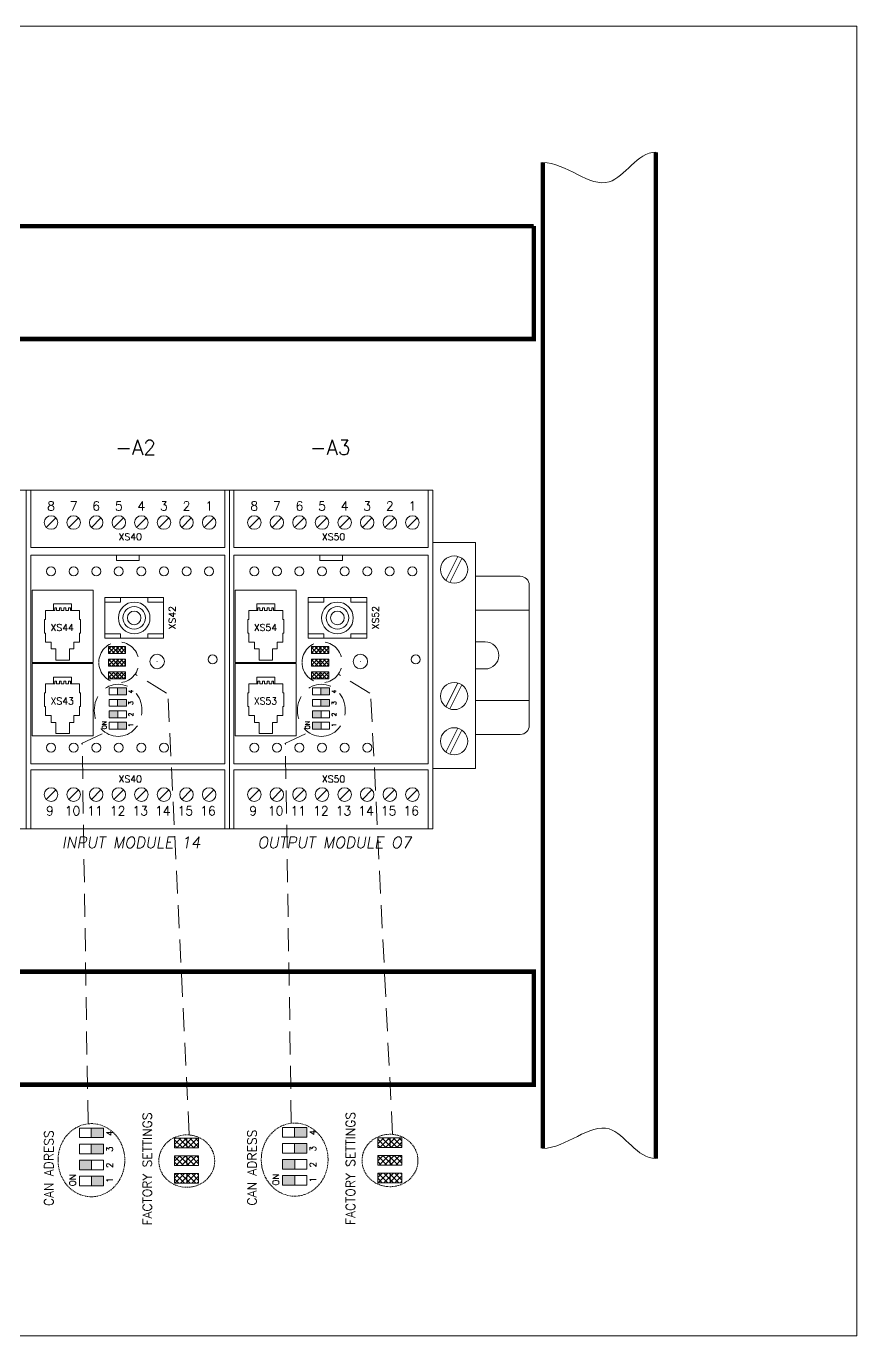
# Model space of a CAD drawing. Extents: x -2993 to 3661, y -4147 to -1441.
# Drawn here: x -1125.4 to -941.5, y -2866.4 to -2576.6 of the extents above; entities that cross this region are included whole.
import ezdxf
from ezdxf.enums import TextEntityAlignment as Align

# ---------------------------------------------------------------- set-up
doc = ezdxf.new("R2010")
doc.units = 0
doc.header["$LTSCALE"] = 0.1
doc.header["$MEASUREMENT"] = 0
doc.linetypes.add('DASHED', pattern=[19.05, 12.7, -6.35])
doc.layers.get('0').update_dxf_attribs({"linetype": 'CONTINUOUS'})
for name, color, linetype in [('50C', 7, 'CONTINUOUS'), ('DIM', 5, 'CONTINUOUS'), ('KABELGOTEN', 5, 'CONTINUOUS'), ('MONTAGEPLAAT', 230, 'CONTINUOUS'), ('MOTMODULE', 7, 'CONTINUOUS'), ('RAILS', 1, 'CONTINUOUS')]:
    doc.layers.add(name, color=color, linetype=linetype)
doc.styles.get("Standard").update_dxf_attribs({"font": 'simplex.shx'})
pattern_1 = [(225, (8396.8499, 512.36735), (0.449012806, -0.449012806), []), (315, (8396.8499, 512.36735), (0.449012806, 0.449012806), [])]

msp = doc.modelspace()

# ---------------------------------------------------------------- hatches: boundary and pattern name
at = {"lineweight": 13}
h = msp.add_hatch(dxfattribs=at)
h.set_pattern_fill('ANSI37', color=256, scale=0.2, angle=180, style=0)
h.set_pattern_definition(pattern_1)
h.paths.add_polyline_path([(-1103.39, -2721), (-1103.39, -2719.47), (-1105.28, -2719.47), (-1105.28, -2721)])
h.paths.add_polyline_path([(-1107.2, -2719.47), (-1107.2, -2721), (-1105.28, -2721), (-1105.28, -2719.47)])
h.paths.add_polyline_path([(-1105.28, -2716.68), (-1107.2, -2716.68), (-1107.2, -2718.2), (-1105.28, -2718.2)])
h.paths.add_polyline_path([(-1103.39, -2718.2), (-1103.39, -2716.68), (-1105.28, -2716.68), (-1105.28, -2718.2)])
h.paths.add_polyline_path([(-1105.28, -2713.89), (-1105.28, -2715.41), (-1103.39, -2715.41), (-1103.39, -2713.89)])
h.paths.add_polyline_path([(-1107.2, -2713.89), (-1107.2, -2715.41), (-1105.28, -2715.41), (-1105.28, -2713.89)])
h = msp.add_hatch(dxfattribs=at)
h.set_pattern_fill('ANSI37', color=256, scale=0.2, angle=180, style=0)
h.set_pattern_definition(pattern_1)
h.paths.add_polyline_path([(-1060.28, -2719.47), (-1060.28, -2721), (-1058.39, -2721), (-1058.39, -2719.47)])
h.paths.add_polyline_path([(-1062.2, -2719.47), (-1062.2, -2721), (-1060.28, -2721), (-1060.28, -2719.47)])
h.paths.add_polyline_path([(-1062.2, -2716.68), (-1062.2, -2718.2), (-1060.28, -2718.2), (-1060.28, -2716.68)])
h.paths.add_polyline_path([(-1060.28, -2718.2), (-1058.39, -2718.2), (-1058.39, -2716.68), (-1060.28, -2716.68)])
h.paths.add_polyline_path([(-1058.39, -2713.89), (-1060.28, -2713.89), (-1060.28, -2715.41), (-1058.39, -2715.41)])
h.paths.add_polyline_path([(-1060.28, -2713.89), (-1062.2, -2713.89), (-1062.2, -2715.41), (-1060.28, -2715.41)])
h = msp.add_hatch(color=256, dxfattribs=at)
h.paths.add_polyline_path([(-1103.22, -2730.65), (-1105.1, -2730.65), (-1105.1, -2732.17), (-1103.22, -2732.17)])
h.paths.add_polyline_path([(-1105.1, -2728.11), (-1107.03, -2728.11), (-1107.03, -2729.63), (-1105.1, -2729.63)])
h.paths.add_polyline_path([(-1103.22, -2725.57), (-1105.15, -2725.57), (-1105.15, -2727.09), (-1103.22, -2727.09)])
h.paths.add_polyline_path([(-1103.22, -2723.03), (-1105.15, -2723.03), (-1105.15, -2724.55), (-1103.22, -2724.55)])
at = {"linetype": 'DASHED', "lineweight": 13}
h = msp.add_hatch(color=256, dxfattribs=at)
h.paths.add_polyline_path([(-1060.1, -2730.65), (-1062.03, -2730.65), (-1062.03, -2732.17), (-1060.1, -2732.17)])
h.paths.add_polyline_path([(-1060.1, -2728.11), (-1062.03, -2728.11), (-1062.03, -2729.63), (-1060.1, -2729.63)])
h.paths.add_polyline_path([(-1058.22, -2725.57), (-1060.15, -2725.57), (-1060.15, -2727.09), (-1058.22, -2727.09)])
h.paths.add_polyline_path([(-1058.22, -2723.03), (-1060.15, -2723.03), (-1060.15, -2724.55), (-1058.22, -2724.55)])
h = msp.add_hatch(color=256, dxfattribs=at)
h.paths.add_polyline_path([(-1108.29, -2831.1), (-1110.93, -2831.1), (-1110.93, -2833.23), (-1108.29, -2833.23)])
h.paths.add_polyline_path([(-1110.93, -2827.54), (-1113.63, -2827.54), (-1113.63, -2829.68), (-1110.93, -2829.68)])
h.paths.add_polyline_path([(-1108.29, -2823.99), (-1111, -2823.99), (-1111, -2826.12), (-1108.29, -2826.12)])
h.paths.add_polyline_path([(-1108.29, -2820.43), (-1111, -2820.43), (-1111, -2822.56), (-1108.29, -2822.56)])
at = {"lineweight": 13}
h = msp.add_hatch(dxfattribs=at)
h.set_pattern_fill('ANSI37', color=256, scale=7, angle=180, style=0)
h.set_pattern_definition([(225, (-1728.6909, -2796.94634), (0.6187184, -0.6187184), []), (315, (-1728.6909, -2796.94634), (0.6187184, 0.6187184), [])])
h.paths.add_polyline_path([(-1087.22, -2832.66), (-1087.22, -2830.53), (-1089.85, -2830.53), (-1089.85, -2832.66)])
h.paths.add_polyline_path([(-1089.85, -2830.53), (-1092.56, -2830.53), (-1092.56, -2832.66), (-1089.85, -2832.66)])
h.paths.add_polyline_path([(-1092.56, -2826.62), (-1092.56, -2828.75), (-1089.85, -2828.75), (-1089.85, -2826.62)])
h.paths.add_polyline_path([(-1089.85, -2826.62), (-1089.85, -2828.75), (-1087.22, -2828.75), (-1087.22, -2826.62)])
h.paths.add_polyline_path([(-1089.85, -2822.7), (-1089.85, -2824.84), (-1087.22, -2824.84), (-1087.22, -2822.7)])
h.paths.add_polyline_path([(-1089.85, -2824.84), (-1089.85, -2822.7), (-1092.56, -2822.7), (-1092.56, -2824.84)])
at = {"linetype": 'DASHED', "lineweight": 13}
h = msp.add_hatch(color=256, dxfattribs=at)
h.paths.add_polyline_path([(-1065.93, -2830.97), (-1068.63, -2830.97), (-1068.63, -2833.11), (-1065.93, -2833.11)])
h.paths.add_polyline_path([(-1065.93, -2827.42), (-1068.63, -2827.42), (-1068.63, -2829.55), (-1065.93, -2829.55)])
h.paths.add_polyline_path([(-1063.29, -2823.86), (-1066, -2823.86), (-1066, -2825.99), (-1063.29, -2825.99)])
h.paths.add_polyline_path([(-1063.29, -2820.3), (-1066, -2820.3), (-1066, -2822.44), (-1063.29, -2822.44)])
at = {"lineweight": 13}
h = msp.add_hatch(dxfattribs=at)
h.set_pattern_fill('ANSI37', color=256, scale=7, angle=180, style=0)
h.set_pattern_definition([(225, (-1683.6909, -2796.8206), (0.6187184, -0.6187184), []), (315, (-1683.6909, -2796.8206), (0.6187184, 0.6187184), [])])
h.paths.add_polyline_path([(-1042.22, -2832.53), (-1042.22, -2830.4), (-1044.85, -2830.4), (-1044.85, -2832.53)])
h.paths.add_polyline_path([(-1044.85, -2830.4), (-1047.56, -2830.4), (-1047.56, -2832.53), (-1044.85, -2832.53)])
h.paths.add_polyline_path([(-1047.56, -2826.49), (-1047.56, -2828.62), (-1044.85, -2828.62), (-1044.85, -2826.49)])
h.paths.add_polyline_path([(-1044.85, -2826.49), (-1044.85, -2828.62), (-1042.22, -2828.62), (-1042.22, -2826.49)])
h.paths.add_polyline_path([(-1044.85, -2822.58), (-1044.85, -2824.71), (-1042.22, -2824.71), (-1042.22, -2822.58)])
h.paths.add_polyline_path([(-1044.85, -2824.71), (-1044.85, -2822.58), (-1047.56, -2822.58), (-1047.56, -2824.71)])

# ---------------------------------------------------------------- linework, layer by layer
at = {"linetype": 'Continuous', "lineweight": 13}
for p, q in [((-1125.4, -2679.24), (-1170.4, -2679.24)), ((-1125.4, -2754.24), (-1125.4, -2679.24)), ((-1125.4, -2754.24), (-1125.4, -2679.24)), ((-1125.4, -2754.24), (-1125.4, -2679.24)), ((-1125.4, -2754.24), (-1125.4, -2679.24)), ((-1125.4, -2754.24), (-1125.4, -2679.24)), ((-1125.4, -2754.24), (-1125.4, -2679.24)), ((-1125.4, -2754.24), (-1125.4, -2679.24)), ((-1125.4, -2754.24), (-1125.4, -2679.24)), ((-1080.4, -2679.24), (-1125.4, -2679.24)), ((-1080.4, -2679.24), (-1125.4, -2679.24)), ((-1080.4, -2754.24), (-1080.4, -2679.24)), ((-1080.4, -2754.24), (-1080.4, -2679.24)), ((-1080.4, -2754.24), (-1080.4, -2679.24)), ((-1080.4, -2754.24), (-1080.4, -2679.24)), ((-1080.4, -2754.24), (-1080.4, -2679.24)), ((-1080.4, -2754.24), (-1080.4, -2679.24)), ((-1080.4, -2754.24), (-1080.4, -2679.24)), ((-1080.4, -2754.24), (-1080.4, -2679.24)), ((-1080.4, -2754.24), (-1080.4, -2679.24)), ((-1080.4, -2754.24), (-1080.4, -2679.24)), ((-1035.4, -2679.24), (-1080.4, -2679.24)), ((-1035.4, -2679.24), (-1080.4, -2679.24)), ((-1035.4, -2754.24), (-1035.4, -2679.24)), ((-1035.4, -2754.24), (-1035.4, -2679.24)), ((-1035.4, -2754.24), (-1035.4, -2679.24)), ((-1035.4, -2754.24), (-1035.4, -2679.24)), ((-1125.4, -2754.24), (-1170.4, -2754.24)), ((-1125.4, -2754.24), (-1170.4, -2754.24)), ((-1080.4, -2754.24), (-1125.4, -2754.24)), ((-1080.4, -2754.24), (-1125.4, -2754.24)), ((-1035.4, -2754.24), (-1080.4, -2754.24)), ((-1035.4, -2754.24), (-1080.4, -2754.24)), ((-1113.63, -2820.43), (-1113.63, -2822.56)), ((-1108.29, -2820.43), (-1113.63, -2820.43)), ((-1113.63, -2822.56), (-1108.29, -2822.56)), ((-1111, -2820.43), (-1111, -2822.56)), ((-1108.29, -2822.56), (-1108.29, -2820.43)), ((-1092.56, -2822.7), (-1087.22, -2822.7)), ((-1092.56, -2824.84), (-1092.56, -2822.7)), ((-1089.85, -2822.7), (-1089.85, -2824.84)), ((-1087.22, -2822.7), (-1087.22, -2824.84)), ((-1068.63, -2820.3), (-1068.63, -2822.44)), ((-1063.29, -2820.3), (-1068.63, -2820.3)), ((-1068.63, -2822.44), (-1063.29, -2822.44)), ((-1066, -2820.3), (-1066, -2822.44)), ((-1063.29, -2822.44), (-1063.29, -2820.3)), ((-1047.56, -2822.58), (-1042.22, -2822.58)), ((-1047.56, -2824.71), (-1047.56, -2822.58)), ((-1044.85, -2822.58), (-1044.85, -2824.71)), ((-1042.22, -2822.58), (-1042.22, -2824.71)), ((-1113.63, -2823.99), (-1113.63, -2826.12)), ((-1108.29, -2823.99), (-1113.63, -2823.99)), ((-1111, -2823.99), (-1111, -2826.12)), ((-1108.29, -2826.12), (-1108.29, -2823.99)), ((-1087.22, -2824.84), (-1092.56, -2824.84)), ((-1068.63, -2823.86), (-1068.63, -2825.99)), ((-1063.29, -2823.86), (-1068.63, -2823.86)), ((-1066, -2823.86), (-1066, -2825.99)), ((-1063.29, -2825.99), (-1063.29, -2823.86)), ((-1042.22, -2824.71), (-1047.56, -2824.71)), ((-1113.63, -2826.12), (-1108.29, -2826.12)), ((-1113.63, -2829.68), (-1113.63, -2827.54)), ((-1113.63, -2827.54), (-1108.29, -2827.54)), ((-1110.93, -2827.54), (-1110.93, -2829.68)), ((-1108.29, -2827.54), (-1108.29, -2829.68)), ((-1092.56, -2828.75), (-1092.56, -2826.62)), ((-1092.56, -2826.62), (-1087.22, -2826.62)), ((-1089.85, -2826.62), (-1089.85, -2828.75)), ((-1087.22, -2826.62), (-1087.22, -2828.75)), ((-1068.63, -2825.99), (-1063.29, -2825.99)), ((-1068.63, -2829.55), (-1068.63, -2827.42)), ((-1068.63, -2827.42), (-1063.29, -2827.42)), ((-1065.93, -2827.42), (-1065.93, -2829.55)), ((-1063.29, -2827.42), (-1063.29, -2829.55)), ((-1047.56, -2828.62), (-1047.56, -2826.49)), ((-1047.56, -2826.49), (-1042.22, -2826.49)), ((-1042.22, -2828.62), (-1047.56, -2828.62)), ((-1044.85, -2826.49), (-1044.85, -2828.62)), ((-1042.22, -2826.49), (-1042.22, -2828.62)), ((-1108.29, -2829.68), (-1113.63, -2829.68)), ((-1113.63, -2833.23), (-1113.63, -2831.1)), ((-1113.63, -2831.1), (-1108.29, -2831.1)), ((-1110.93, -2831.1), (-1110.93, -2833.23)), ((-1108.29, -2831.1), (-1108.29, -2833.23)), ((-1087.22, -2828.75), (-1092.56, -2828.75)), ((-1092.56, -2830.53), (-1087.22, -2830.53)), ((-1092.56, -2832.66), (-1092.56, -2830.53)), ((-1089.85, -2830.53), (-1089.85, -2832.66)), ((-1087.22, -2830.53), (-1087.22, -2832.66)), ((-1063.29, -2829.55), (-1068.63, -2829.55)), ((-1068.63, -2833.11), (-1068.63, -2830.97)), ((-1068.63, -2830.97), (-1063.29, -2830.97)), ((-1065.93, -2830.97), (-1065.93, -2833.11)), ((-1063.29, -2830.97), (-1063.29, -2833.11)), ((-1047.56, -2830.4), (-1042.22, -2830.4)), ((-1047.56, -2832.53), (-1047.56, -2830.4)), ((-1044.85, -2830.4), (-1044.85, -2832.53)), ((-1042.22, -2830.4), (-1042.22, -2832.53)), ((-1108.29, -2833.23), (-1113.63, -2833.23)), ((-1087.22, -2832.66), (-1092.56, -2832.66)), ((-1063.29, -2833.11), (-1068.63, -2833.11)), ((-1042.22, -2832.53), (-1047.56, -2832.53))]:
    msp.add_line(p, q, dxfattribs=at)
at = {"lineweight": 13}
for p, q in [((-1125.4, -2679.24), (-1125.4, -2754.24)), ((-1125.4, -2679.24), (-1125.4, -2754.24)), ((-1125.4, -2679.24), (-1125.4, -2754.24)), ((-1125.4, -2679.24), (-1125.4, -2754.24)), ((-1125.4, -2679.24), (-1125.4, -2754.24)), ((-1125.4, -2679.24), (-1125.4, -2754.24)), ((-1125.4, -2679.24), (-1125.4, -2754.24)), ((-1125.4, -2679.24), (-1125.4, -2754.24)), ((-1080.4, -2679.24), (-1125.4, -2679.24)), ((-1080.4, -2679.24), (-1125.4, -2679.24)), ((-1124.4, -2691.94), (-1124.4, -2679.24)), ((-1081.4, -2691.94), (-1081.4, -2679.24)), ((-1080.4, -2679.24), (-1080.4, -2754.24)), ((-1080.4, -2679.24), (-1080.4, -2754.24)), ((-1080.4, -2679.24), (-1080.4, -2754.24)), ((-1080.4, -2679.24), (-1080.4, -2754.24)), ((-1080.4, -2679.24), (-1080.4, -2754.24)), ((-1080.4, -2679.24), (-1080.4, -2754.24)), ((-1080.4, -2679.24), (-1080.4, -2754.24)), ((-1080.4, -2679.24), (-1080.4, -2754.24)), ((-1080.4, -2679.24), (-1080.4, -2754.24)), ((-1035.4, -2679.24), (-1080.4, -2679.24)), ((-1035.4, -2679.24), (-1080.4, -2679.24)), ((-1079.4, -2691.94), (-1079.4, -2679.24)), ((-1036.4, -2691.94), (-1036.4, -2679.24)), ((-1035.4, -2679.24), (-1035.4, -2754.24)), ((-1118.84, -2685.38), (-1120.97, -2687.5)), ((-1113.84, -2685.38), (-1115.97, -2687.5)), ((-1108.84, -2685.38), (-1110.97, -2687.5)), ((-1103.84, -2685.38), (-1105.97, -2687.5)), ((-1098.84, -2685.38), (-1100.97, -2687.5)), ((-1093.84, -2685.38), (-1095.97, -2687.5)), ((-1088.84, -2685.38), (-1090.97, -2687.5)), ((-1083.84, -2685.38), (-1085.97, -2687.5)), ((-1073.84, -2685.38), (-1075.97, -2687.5)), ((-1068.84, -2685.38), (-1070.97, -2687.5)), ((-1063.84, -2685.38), (-1065.97, -2687.5)), ((-1058.84, -2685.38), (-1060.97, -2687.5)), ((-1053.84, -2685.38), (-1055.97, -2687.5)), ((-1048.84, -2685.38), (-1050.97, -2687.5)), ((-1043.84, -2685.38), (-1045.97, -2687.5)), ((-1038.84, -2685.38), (-1040.97, -2687.5)), ((-1125.4, -2738.94), (-1125.4, -2688.94)), ((-1125.4, -2738.94), (-1125.4, -2688.94)), ((-1125.4, -2738.94), (-1125.4, -2688.94)), ((-1080.4, -2738.94), (-1080.4, -2688.94)), ((-1035.4, -2738.94), (-1035.4, -2688.94)), ((-1125.4, -2697.42), (-1125.4, -2690.57)), ((-1125.4, -2741.74), (-1125.4, -2691.74)), ((-1125.4, -2741.74), (-1125.4, -2691.74)), ((-1081.4, -2691.94), (-1124.4, -2691.94)), ((-1080.4, -2741.74), (-1080.4, -2691.74)), ((-1080.4, -2741.74), (-1080.4, -2691.74)), ((-1036.4, -2691.94), (-1079.4, -2691.94)), ((-1035.4, -2740.84), (-1035.4, -2690.84)), ((-1035.4, -2741.74), (-1035.4, -2691.74)), ((-1035.4, -2741.74), (-1035.4, -2691.74)), ((-1035.4, -2741.74), (-1035.4, -2691.74)), ((-1125.4, -2739.84), (-1125.4, -2693.64)), ((-1125.4, -2739.84), (-1125.4, -2693.64)), ((-1124.4, -2739.84), (-1124.4, -2693.64)), ((-1081.4, -2693.64), (-1124.4, -2693.64)), ((-1105.4, -2693.64), (-1105.4, -2694.84)), ((-1100.4, -2694.84), (-1105.4, -2694.84)), ((-1100.4, -2693.64), (-1100.4, -2694.84)), ((-1081.4, -2739.84), (-1081.4, -2693.64)), ((-1080.4, -2739.84), (-1080.4, -2693.64)), ((-1079.4, -2739.84), (-1079.4, -2693.64)), ((-1036.4, -2693.64), (-1079.4, -2693.64)), ((-1060.4, -2693.64), (-1060.4, -2694.84)), ((-1055.4, -2694.84), (-1060.4, -2694.84)), ((-1055.4, -2693.64), (-1055.4, -2694.84)), ((-1036.4, -2739.84), (-1036.4, -2693.64)), ((-1025.9, -2698.34), (-1025.9, -2733.34)), ((-1124.1, -2701.41), (-1124.1, -2717.41)), ((-1124.1, -2701.41), (-1110.6, -2701.41)), ((-1110.6, -2701.41), (-1110.6, -2717.41)), ((-1107.99, -2703.04), (-1107.99, -2712.04)), ((-1094.99, -2703.04), (-1107.99, -2703.04)), ((-1104.49, -2704.04), (-1104.49, -2703.04)), ((-1098.49, -2704.04), (-1098.49, -2703.04)), ((-1094.99, -2703.04), (-1094.99, -2712.04)), ((-1079.1, -2701.41), (-1079.1, -2717.41)), ((-1079.1, -2701.41), (-1065.6, -2701.41)), ((-1065.6, -2701.41), (-1065.6, -2717.41)), ((-1062.99, -2703.04), (-1062.99, -2712.04)), ((-1049.99, -2703.04), (-1062.99, -2703.04)), ((-1059.49, -2704.04), (-1059.49, -2703.04)), ((-1053.49, -2704.04), (-1053.49, -2703.04)), ((-1049.99, -2703.04), (-1049.99, -2712.04)), ((-1121.1, -2705.91), (-1121.1, -2707.91)), ((-1121.1, -2705.91), (-1119.35, -2705.91)), ((-1119.35, -2704.41), (-1115.35, -2704.41)), ((-1119.35, -2704.41), (-1119.35, -2705.91)), ((-1119.08, -2705.91), (-1119.35, -2705.91)), ((-1119.08, -2705.32), (-1118.67, -2705.32)), ((-1119.08, -2705.91), (-1119.08, -2705.32)), ((-1118.67, -2705.32), (-1118.67, -2705.91)), ((-1118.67, -2705.91), (-1118.06, -2705.91)), ((-1118.06, -2705.32), (-1117.65, -2705.32)), ((-1118.06, -2705.91), (-1118.06, -2705.32)), ((-1117.65, -2705.32), (-1117.65, -2705.91)), ((-1117.65, -2705.91), (-1117.04, -2705.91)), ((-1117.04, -2705.91), (-1117.04, -2705.32)), ((-1117.04, -2705.32), (-1116.64, -2705.32)), ((-1116.64, -2705.32), (-1116.64, -2705.91)), ((-1116.64, -2705.91), (-1116.03, -2705.91)), ((-1116.03, -2705.32), (-1115.62, -2705.32)), ((-1116.03, -2705.91), (-1116.03, -2705.32)), ((-1115.62, -2705.32), (-1115.62, -2705.91)), ((-1115.62, -2705.91), (-1115.35, -2705.91)), ((-1115.35, -2704.41), (-1115.35, -2705.91)), ((-1115.35, -2705.91), (-1113.6, -2705.91)), ((-1113.6, -2705.91), (-1113.6, -2707.91)), ((-1104.49, -2704.04), (-1107.99, -2704.04)), ((-1094.99, -2704.04), (-1098.49, -2704.04)), ((-1076.1, -2705.91), (-1076.1, -2707.91)), ((-1076.1, -2705.91), (-1074.35, -2705.91)), ((-1074.35, -2704.41), (-1070.35, -2704.41)), ((-1074.35, -2704.41), (-1074.35, -2705.91)), ((-1074.08, -2705.91), (-1074.35, -2705.91)), ((-1074.08, -2705.32), (-1073.67, -2705.32)), ((-1074.08, -2705.91), (-1074.08, -2705.32)), ((-1073.67, -2705.32), (-1073.67, -2705.91)), ((-1073.67, -2705.91), (-1073.06, -2705.91)), ((-1073.06, -2705.32), (-1072.65, -2705.32)), ((-1073.06, -2705.91), (-1073.06, -2705.32)), ((-1072.65, -2705.32), (-1072.65, -2705.91)), ((-1072.65, -2705.91), (-1072.04, -2705.91)), ((-1072.04, -2705.91), (-1072.04, -2705.32)), ((-1072.04, -2705.32), (-1071.64, -2705.32)), ((-1071.64, -2705.32), (-1071.64, -2705.91)), ((-1071.64, -2705.91), (-1071.03, -2705.91)), ((-1071.03, -2705.32), (-1070.62, -2705.32)), ((-1071.03, -2705.91), (-1071.03, -2705.32)), ((-1070.62, -2705.32), (-1070.62, -2705.91)), ((-1070.62, -2705.91), (-1070.35, -2705.91)), ((-1070.35, -2704.41), (-1070.35, -2705.91)), ((-1070.35, -2705.91), (-1068.6, -2705.91)), ((-1068.6, -2705.91), (-1068.6, -2707.91)), ((-1059.49, -2704.04), (-1062.99, -2704.04)), ((-1049.99, -2704.04), (-1053.49, -2704.04)), ((-1121.35, -2707.91), (-1121.1, -2707.91)), ((-1121.35, -2707.91), (-1121.35, -2710.91)), ((-1113.6, -2707.91), (-1113.35, -2707.91)), ((-1113.35, -2707.91), (-1113.35, -2710.91)), ((-1076.35, -2707.91), (-1076.1, -2707.91)), ((-1076.35, -2707.91), (-1076.35, -2710.91)), ((-1068.6, -2707.91), (-1068.35, -2707.91)), ((-1068.35, -2707.91), (-1068.35, -2710.91)), ((-1121.35, -2710.91), (-1121.1, -2710.91)), ((-1121.1, -2710.91), (-1121.1, -2712.91)), ((-1113.6, -2710.91), (-1113.6, -2712.91)), ((-1113.6, -2710.91), (-1113.35, -2710.91)), ((-1104.49, -2711.04), (-1107.99, -2711.04)), ((-1094.99, -2712.04), (-1107.99, -2712.04)), ((-1104.49, -2712.04), (-1104.49, -2711.04)), ((-1094.99, -2711.04), (-1098.49, -2711.04)), ((-1098.49, -2712.04), (-1098.49, -2711.04)), ((-1076.35, -2710.91), (-1076.1, -2710.91)), ((-1076.1, -2710.91), (-1076.1, -2712.91)), ((-1068.6, -2710.91), (-1068.6, -2712.91)), ((-1068.6, -2710.91), (-1068.35, -2710.91)), ((-1059.49, -2711.04), (-1062.99, -2711.04)), ((-1049.99, -2712.04), (-1062.99, -2712.04)), ((-1059.49, -2712.04), (-1059.49, -2711.04)), ((-1049.99, -2711.04), (-1053.49, -2711.04)), ((-1053.49, -2712.04), (-1053.49, -2711.04)), ((-1121.1, -2712.91), (-1119.85, -2712.91)), ((-1119.85, -2712.91), (-1119.85, -2714.41)), ((-1119.85, -2714.41), (-1118.85, -2714.41)), ((-1118.85, -2714.41), (-1118.85, -2716.91)), ((-1115.85, -2714.41), (-1115.85, -2716.91)), ((-1115.85, -2714.41), (-1114.85, -2714.41)), ((-1114.85, -2712.91), (-1113.6, -2712.91)), ((-1114.85, -2712.91), (-1114.85, -2714.41)), ((-1107.2, -2713.89), (-1103.39, -2713.89)), ((-1107.2, -2715.41), (-1107.2, -2713.89)), ((-1103.39, -2715.41), (-1107.2, -2715.41)), ((-1105.28, -2713.89), (-1105.28, -2715.41)), ((-1103.39, -2713.89), (-1103.39, -2715.41)), ((-1076.1, -2712.91), (-1074.85, -2712.91)), ((-1074.85, -2712.91), (-1074.85, -2714.41)), ((-1074.85, -2714.41), (-1073.85, -2714.41)), ((-1073.85, -2714.41), (-1073.85, -2716.91)), ((-1070.85, -2714.41), (-1070.85, -2716.91)), ((-1070.85, -2714.41), (-1069.85, -2714.41)), ((-1069.85, -2712.91), (-1068.6, -2712.91)), ((-1069.85, -2712.91), (-1069.85, -2714.41)), ((-1062.2, -2713.89), (-1058.39, -2713.89)), ((-1062.2, -2715.41), (-1062.2, -2713.89)), ((-1058.39, -2715.41), (-1062.2, -2715.41)), ((-1060.28, -2713.89), (-1060.28, -2715.41)), ((-1058.39, -2713.89), (-1058.39, -2715.41)), ((-1124.1, -2717.41), (-1110.6, -2717.41)), ((-1124.1, -2717.66), (-1124.1, -2733.66)), ((-1124.1, -2717.66), (-1110.6, -2717.66)), ((-1118.85, -2716.91), (-1115.85, -2716.91)), ((-1110.6, -2717.66), (-1110.6, -2733.66)), ((-1107.2, -2716.68), (-1103.39, -2716.68)), ((-1107.2, -2718.2), (-1107.2, -2716.68)), ((-1103.39, -2718.2), (-1107.2, -2718.2)), ((-1105.28, -2716.68), (-1105.28, -2718.2)), ((-1103.39, -2716.68), (-1103.39, -2718.2)), ((-1079.1, -2717.41), (-1065.6, -2717.41)), ((-1079.1, -2717.66), (-1079.1, -2733.66)), ((-1079.1, -2717.66), (-1065.6, -2717.66)), ((-1073.85, -2716.91), (-1070.85, -2716.91)), ((-1065.6, -2717.66), (-1065.6, -2733.66)), ((-1062.2, -2716.68), (-1058.39, -2716.68)), ((-1062.2, -2718.2), (-1062.2, -2716.68)), ((-1058.39, -2718.2), (-1062.2, -2718.2)), ((-1060.28, -2716.68), (-1060.28, -2718.2)), ((-1058.39, -2716.68), (-1058.39, -2718.2)), ((-1119.35, -2720.66), (-1115.35, -2720.66)), ((-1119.35, -2720.66), (-1119.35, -2722.16)), ((-1115.35, -2720.66), (-1115.35, -2722.16)), ((-1107.2, -2719.47), (-1103.39, -2719.47)), ((-1107.2, -2721), (-1107.2, -2719.47)), ((-1103.39, -2721), (-1107.2, -2721)), ((-1105.28, -2719.47), (-1105.28, -2721)), ((-1103.39, -2719.47), (-1103.39, -2721)), ((-1074.35, -2720.66), (-1070.35, -2720.66)), ((-1074.35, -2720.66), (-1074.35, -2722.16)), ((-1070.35, -2720.66), (-1070.35, -2722.16)), ((-1062.2, -2719.47), (-1058.39, -2719.47)), ((-1062.2, -2721), (-1062.2, -2719.47)), ((-1058.39, -2721), (-1062.2, -2721)), ((-1060.28, -2719.47), (-1060.28, -2721)), ((-1058.39, -2719.47), (-1058.39, -2721)), ((-1121.35, -2724.16), (-1121.1, -2724.16)), ((-1121.35, -2724.16), (-1121.35, -2727.16)), ((-1121.1, -2722.16), (-1121.1, -2724.16)), ((-1121.1, -2722.16), (-1119.35, -2722.16)), ((-1119.08, -2722.16), (-1119.35, -2722.16)), ((-1119.08, -2721.57), (-1118.67, -2721.57)), ((-1119.08, -2722.16), (-1119.08, -2721.57)), ((-1118.67, -2721.57), (-1118.67, -2722.16)), ((-1118.67, -2722.16), (-1118.06, -2722.16)), ((-1118.06, -2721.57), (-1117.65, -2721.57)), ((-1118.06, -2722.16), (-1118.06, -2721.57)), ((-1117.65, -2721.57), (-1117.65, -2722.16)), ((-1117.65, -2722.16), (-1117.04, -2722.16)), ((-1117.04, -2722.16), (-1117.04, -2721.57)), ((-1117.04, -2721.57), (-1116.64, -2721.57)), ((-1116.64, -2721.57), (-1116.64, -2722.16)), ((-1116.64, -2722.16), (-1116.03, -2722.16)), ((-1116.03, -2721.57), (-1115.62, -2721.57)), ((-1116.03, -2722.16), (-1116.03, -2721.57)), ((-1115.62, -2721.57), (-1115.62, -2722.16)), ((-1115.62, -2722.16), (-1115.35, -2722.16)), ((-1115.35, -2722.16), (-1113.6, -2722.16)), ((-1113.6, -2722.16), (-1113.6, -2724.16)), ((-1113.6, -2724.16), (-1113.35, -2724.16)), ((-1113.35, -2724.16), (-1113.35, -2727.16)), ((-1103.22, -2723.03), (-1107.03, -2723.03)), ((-1107.03, -2723.03), (-1107.03, -2724.55)), ((-1105.15, -2723.03), (-1105.15, -2724.55)), ((-1103.22, -2724.55), (-1103.22, -2723.03)), ((-1076.35, -2724.16), (-1076.1, -2724.16)), ((-1076.35, -2724.16), (-1076.35, -2727.16)), ((-1076.1, -2722.16), (-1076.1, -2724.16)), ((-1076.1, -2722.16), (-1074.35, -2722.16)), ((-1074.08, -2722.16), (-1074.35, -2722.16)), ((-1074.08, -2721.57), (-1073.67, -2721.57)), ((-1074.08, -2722.16), (-1074.08, -2721.57)), ((-1073.67, -2721.57), (-1073.67, -2722.16)), ((-1073.67, -2722.16), (-1073.06, -2722.16)), ((-1073.06, -2721.57), (-1072.65, -2721.57)), ((-1073.06, -2722.16), (-1073.06, -2721.57)), ((-1072.65, -2721.57), (-1072.65, -2722.16)), ((-1072.65, -2722.16), (-1072.04, -2722.16)), ((-1072.04, -2722.16), (-1072.04, -2721.57)), ((-1072.04, -2721.57), (-1071.64, -2721.57)), ((-1071.64, -2721.57), (-1071.64, -2722.16)), ((-1071.64, -2722.16), (-1071.03, -2722.16)), ((-1071.03, -2721.57), (-1070.62, -2721.57)), ((-1071.03, -2722.16), (-1071.03, -2721.57)), ((-1070.62, -2721.57), (-1070.62, -2722.16)), ((-1070.62, -2722.16), (-1070.35, -2722.16)), ((-1070.35, -2722.16), (-1068.6, -2722.16)), ((-1068.6, -2722.16), (-1068.6, -2724.16)), ((-1068.6, -2724.16), (-1068.35, -2724.16)), ((-1068.35, -2724.16), (-1068.35, -2727.16)), ((-1058.22, -2723.03), (-1062.03, -2723.03)), ((-1062.03, -2723.03), (-1062.03, -2724.55)), ((-1060.15, -2723.03), (-1060.15, -2724.55)), ((-1058.22, -2724.55), (-1058.22, -2723.03)), ((-1121.35, -2727.16), (-1121.1, -2727.16)), ((-1121.1, -2727.16), (-1121.1, -2729.16)), ((-1113.6, -2727.16), (-1113.6, -2729.16)), ((-1113.6, -2727.16), (-1113.35, -2727.16)), ((-1107.03, -2724.55), (-1103.22, -2724.55)), ((-1103.22, -2725.57), (-1107.03, -2725.57)), ((-1107.03, -2725.57), (-1107.03, -2727.09)), ((-1107.03, -2727.09), (-1103.22, -2727.09)), ((-1105.15, -2725.57), (-1105.15, -2727.09)), ((-1103.22, -2727.09), (-1103.22, -2725.57)), ((-1076.35, -2727.16), (-1076.1, -2727.16)), ((-1076.1, -2727.16), (-1076.1, -2729.16)), ((-1068.6, -2727.16), (-1068.6, -2729.16)), ((-1068.6, -2727.16), (-1068.35, -2727.16)), ((-1062.03, -2724.55), (-1058.22, -2724.55)), ((-1058.22, -2725.57), (-1062.03, -2725.57)), ((-1062.03, -2725.57), (-1062.03, -2727.09)), ((-1062.03, -2727.09), (-1058.22, -2727.09)), ((-1060.15, -2725.57), (-1060.15, -2727.09)), ((-1058.22, -2727.09), (-1058.22, -2725.57)), ((-1121.1, -2729.16), (-1119.85, -2729.16)), ((-1119.85, -2729.16), (-1119.85, -2730.66)), ((-1114.85, -2729.16), (-1114.85, -2730.66)), ((-1114.85, -2729.16), (-1113.6, -2729.16)), ((-1107.03, -2728.11), (-1103.22, -2728.11)), ((-1107.03, -2729.63), (-1107.03, -2728.11)), ((-1103.22, -2729.63), (-1107.03, -2729.63)), ((-1105.1, -2728.11), (-1105.1, -2729.63)), ((-1103.22, -2728.11), (-1103.22, -2729.63)), ((-1076.1, -2729.16), (-1074.85, -2729.16)), ((-1074.85, -2729.16), (-1074.85, -2730.66)), ((-1069.85, -2729.16), (-1069.85, -2730.66)), ((-1069.85, -2729.16), (-1068.6, -2729.16)), ((-1062.03, -2728.11), (-1058.22, -2728.11)), ((-1062.03, -2729.63), (-1062.03, -2728.11)), ((-1058.22, -2729.63), (-1062.03, -2729.63)), ((-1060.1, -2728.11), (-1060.1, -2729.63)), ((-1058.22, -2728.11), (-1058.22, -2729.63)), ((-1119.85, -2730.66), (-1118.85, -2730.66)), ((-1118.85, -2730.66), (-1118.85, -2733.16)), ((-1115.85, -2730.66), (-1115.85, -2733.16)), ((-1115.85, -2730.66), (-1114.85, -2730.66)), ((-1107.03, -2732.17), (-1107.03, -2730.65)), ((-1107.03, -2730.65), (-1103.22, -2730.65)), ((-1103.22, -2732.17), (-1107.03, -2732.17)), ((-1105.1, -2730.65), (-1105.1, -2732.17)), ((-1103.22, -2730.65), (-1103.22, -2732.17)), ((-1074.85, -2730.66), (-1073.85, -2730.66)), ((-1073.85, -2730.66), (-1073.85, -2733.16)), ((-1070.85, -2730.66), (-1070.85, -2733.16)), ((-1070.85, -2730.66), (-1069.85, -2730.66)), ((-1062.03, -2732.17), (-1062.03, -2730.65)), ((-1062.03, -2730.65), (-1058.22, -2730.65)), ((-1058.22, -2732.17), (-1062.03, -2732.17)), ((-1060.1, -2730.65), (-1060.1, -2732.17)), ((-1058.22, -2730.65), (-1058.22, -2732.17)), ((-1124.1, -2733.66), (-1110.6, -2733.66)), ((-1118.85, -2733.16), (-1115.85, -2733.16)), ((-1079.1, -2733.66), (-1065.6, -2733.66)), ((-1073.85, -2733.16), (-1070.85, -2733.16)), ((-1081.4, -2739.84), (-1124.4, -2739.84)), ((-1124.4, -2741.14), (-1124.4, -2754.24)), ((-1081.4, -2741.14), (-1124.4, -2741.14)), ((-1081.4, -2741.14), (-1081.4, -2754.24)), ((-1036.4, -2739.84), (-1079.4, -2739.84)), ((-1079.4, -2741.14), (-1079.4, -2754.24)), ((-1036.4, -2741.14), (-1079.4, -2741.14)), ((-1036.4, -2741.14), (-1036.4, -2754.24)), ((-1118.84, -2745.58), (-1120.97, -2747.7)), ((-1113.84, -2745.58), (-1115.97, -2747.7)), ((-1108.84, -2745.58), (-1110.97, -2747.7)), ((-1103.84, -2745.58), (-1105.97, -2747.7)), ((-1098.84, -2745.58), (-1100.97, -2747.7)), ((-1093.84, -2745.58), (-1095.97, -2747.7)), ((-1088.84, -2745.58), (-1090.97, -2747.7)), ((-1083.84, -2745.58), (-1085.97, -2747.7)), ((-1073.84, -2745.58), (-1075.97, -2747.7)), ((-1068.84, -2745.58), (-1070.97, -2747.7)), ((-1063.84, -2745.58), (-1065.97, -2747.7)), ((-1058.84, -2745.58), (-1060.97, -2747.7)), ((-1053.84, -2745.58), (-1055.97, -2747.7)), ((-1048.84, -2745.58), (-1050.97, -2747.7)), ((-1043.84, -2745.58), (-1045.97, -2747.7)), ((-1038.84, -2745.58), (-1040.97, -2747.7)), ((-1125.4, -2754.24), (-1170.4, -2754.24)), ((-1125.4, -2754.24), (-1126.4, -2754.24)), ((-1080.4, -2754.24), (-1125.4, -2754.24)), ((-1080.4, -2754.24), (-1081.4, -2754.24)), ((-1035.4, -2754.24), (-1080.4, -2754.24)), ((-1035.4, -2754.24), (-1036.4, -2754.24))]:
    msp.add_line(p, q, dxfattribs=at)
at = {"linetype": 'DASHED', "lineweight": 13, "ltscale": 4}
for p, q in [((-1094.3, -2724.2), (-1101.29, -2719.97)), ((-1049.3, -2724.2), (-1056.29, -2719.97)), ((-1089.29, -2821.84), (-1094.04, -2724.29)), ((-1044.29, -2821.84), (-1049.13, -2724.22)), ((-1113.16, -2735.31), (-1107.88, -2732.88)), ((-1068.16, -2735.31), (-1062.88, -2732.88)), ((-1111.71, -2819.38), (-1113, -2735.33)), ((-1066.71, -2819.38), (-1068, -2735.33))]:
    msp.add_line(p, q, dxfattribs=at)
at = {"lineweight": 13, "const_width": 0.1}
for points in [[(-1096.36, -2717.19, 1), (-1096.46, -2717.19, 1)], [(-1051.36, -2717.19, 1), (-1051.46, -2717.19, 1)]]:
    msp.add_lwpolyline(points, format="xyb", close=True, dxfattribs=at)
at = {"lineweight": 13}
for centre, radius in [((-1119.9, -2686.44), 1.5), ((-1114.9, -2686.44), 1.5), ((-1109.9, -2686.44), 1.5), ((-1104.9, -2686.44), 1.5), ((-1099.9, -2686.44), 1.5), ((-1094.9, -2686.44), 1.5), ((-1089.9, -2686.44), 1.5), ((-1084.9, -2686.44), 1.5), ((-1074.9, -2686.44), 1.5), ((-1069.9, -2686.44), 1.5), ((-1064.9, -2686.44), 1.5), ((-1059.9, -2686.44), 1.5), ((-1054.9, -2686.44), 1.5), ((-1049.9, -2686.44), 1.5), ((-1044.9, -2686.44), 1.5), ((-1039.9, -2686.44), 1.5), ((-1119.9, -2697.24), 1), ((-1114.9, -2697.24), 1), ((-1109.9, -2697.24), 1), ((-1104.9, -2697.24), 1), ((-1099.9, -2697.24), 1), ((-1094.9, -2697.24), 1), ((-1089.9, -2697.24), 1), ((-1084.9, -2697.24), 1), ((-1074.9, -2697.24), 1), ((-1069.9, -2697.24), 1), ((-1064.9, -2697.24), 1), ((-1059.9, -2697.24), 1), ((-1054.9, -2697.24), 1), ((-1049.9, -2697.24), 1), ((-1044.9, -2697.24), 1), ((-1039.9, -2697.24), 1), ((-1101.49, -2707.54), 3.5), ((-1101.49, -2707.54), 2.5), ((-1101.49, -2707.54), 1.5), ((-1056.49, -2707.54), 3.5), ((-1056.49, -2707.54), 2.5), ((-1056.49, -2707.54), 1.5), ((-1096.41, -2717.19), 1.6), ((-1051.41, -2717.19), 1.6), ((-1084.14, -2716.74), 1), ((-1039.14, -2716.74), 1), ((-1119.9, -2736.24), 1), ((-1114.9, -2736.24), 1), ((-1109.9, -2736.24), 1), ((-1104.9, -2736.24), 1), ((-1099.9, -2736.24), 1), ((-1094.9, -2736.24), 1), ((-1074.9, -2736.24), 1), ((-1069.9, -2736.24), 1), ((-1064.9, -2736.24), 1), ((-1059.9, -2736.24), 1), ((-1054.9, -2736.24), 1), ((-1049.9, -2736.24), 1), ((-1119.9, -2746.64), 1.5), ((-1114.9, -2746.64), 1.5), ((-1109.9, -2746.64), 1.5), ((-1104.9, -2746.64), 1.5), ((-1099.9, -2746.64), 1.5), ((-1094.9, -2746.64), 1.5), ((-1089.9, -2746.64), 1.5), ((-1084.9, -2746.64), 1.5), ((-1074.9, -2746.64), 1.5), ((-1069.9, -2746.64), 1.5), ((-1064.9, -2746.64), 1.5), ((-1059.9, -2746.64), 1.5), ((-1054.9, -2746.64), 1.5), ((-1049.9, -2746.64), 1.5), ((-1044.9, -2746.64), 1.5), ((-1039.9, -2746.64), 1.5)]:
    msp.add_circle(centre, radius, dxfattribs=at)
at = {"linetype": 'DASHED', "lineweight": 13, "ltscale": 4, "extrusion": (0, 0, -1)}
for centre in [(-1104.9, -2717.38), (-1059.9, -2717.38)]:
    msp.add_ellipse(centre, major_axis=(-0.01, 4.5), ratio=0.984111, start_param=-1.570796, end_param=4.712389, dxfattribs=at)
for centre in [(-1105.05, -2728), (-1060.05, -2728)]:
    msp.add_ellipse(centre, major_axis=(0, -5.78), ratio=0.914373, dxfattribs=at)
at = {"linetype": 'DASHED', "lineweight": 13, "ltscale": 0.2}
for centre, major_axis, ratio in [((-1110.96, -2827.55), (0, -8.09), 0.914373), ((-1065.96, -2827.43), (0, -8.09), 0.914373), ((-1089.85, -2827.75), (6.19, -0.01), 0.938062), ((-1044.85, -2827.62), (6.19, -0.01), 0.938062)]:
    msp.add_ellipse(centre, major_axis=major_axis, ratio=ratio, dxfattribs=at)
at = {"layer": '50C', "lineweight": 13}
for p, q in [((-1125.4, -2687.59), (-1125.4, -2737.59)), ((-1125.4, -2690.68), (-1125.4, -2734.68)), ((-1125.4, -2734.68), (-1125.4, -2690.68)), ((-1125.4, -2690.68), (-1125.4, -2734.68)), ((-1125.4, -2691.74), (-1125.4, -2741.74)), ((-1125.4, -2691.74), (-1125.4, -2741.74)), ((-1080.4, -2691.74), (-1080.4, -2741.74)), ((-1035.4, -2690.84), (-1025.9, -2690.84)), ((-1035.4, -2690.84), (-1025.9, -2690.84)), ((-1025.9, -2690.84), (-1025.9, -2740.84)), ((-1029.84, -2693.95), (-1032.46, -2699.24)), ((-1028.94, -2694.38), (-1031.57, -2699.7)), ((-1029.84, -2721.95), (-1032.46, -2727.24)), ((-1028.94, -2722.38), (-1031.57, -2727.7)), ((-1029.84, -2731.95), (-1032.46, -2737.24)), ((-1028.94, -2732.38), (-1031.57, -2737.7)), ((-1025.9, -2740.84), (-1035.4, -2740.84)), ((-1025.9, -2740.84), (-1035.4, -2740.84))]:
    msp.add_line(p, q, dxfattribs=at)
for centre in [(-1030.65, -2696.84), (-1030.65, -2724.84), (-1030.65, -2734.84)]:
    msp.add_circle(centre, 3, dxfattribs=at)
at = {"layer": 'DIM', "lineweight": 13, "const_width": 1}
for points in [[(-986.01, -2827.2), (-986.01, -2604.48)], [(-1011.01, -2606.75), (-1011.01, -2824.93)], [(-1197.61, -2620.84), (-1013.01, -2620.84)], [(-1013.01, -2620.84), (-1013.01, -2645.84), (-1196.88, -2645.84)], [(-1196.97, -2785.84), (-1013.01, -2785.84), (-1013.01, -2810.84), (-1197.69, -2810.84)]]:
    msp.add_lwpolyline(points, dxfattribs=at)
at = {"layer": 'KABELGOTEN', "linetype": 'ByBlock', "lineweight": 13, "ltscale": 4}
for p, q in [((-986.01, -2827.2), (-986.01, -2604.48)), ((-1011.01, -2824.93), (-1011.01, -2606.75))]:
    msp.add_line(p, q, dxfattribs=at)
at = {"layer": 'KABELGOTEN', "lineweight": 13, "ltscale": 4}
for p, q in [((-986.01, -2604.48), (-986.01, -2827.2)), ((-1011.01, -2824.93), (-1011.01, -2606.75)), ((-1197.61, -2620.84), (-1013.01, -2620.84)), ((-1013.01, -2645.84), (-1013.01, -2620.84)), ((-1013.01, -2645.84), (-1196.88, -2645.84)), ((-1196.97, -2785.84), (-1013.01, -2785.84)), ((-1013.01, -2810.84), (-1013.01, -2785.84)), ((-1013.01, -2810.84), (-1197.69, -2810.84))]:
    msp.add_line(p, q, dxfattribs=at)
at = {"layer": 'KABELGOTEN', "lineweight": 13, "start_tangent": (1, 0), "end_tangent": (1, 0)}
for points in [[(-1011.01, -2606.75), (-996.3, -2611.04), (-986.01, -2604.48)], [(-1011.01, -2824.93), (-996.3, -2820.64), (-986.01, -2827.2)]]:
    msp.add_spline(points, degree=3, dxfattribs=at)
at = {"layer": 'MONTAGEPLAAT', "color": 7, "lineweight": 13}
msp.add_lwpolyline([(-941.49, -2866.42), (-1242.74, -2866.42), (-1242.74, -2576.59), (-941.49, -2576.59)], close=True, dxfattribs=at)
at = {"layer": 'RAILS', "color": 1, "lineweight": 13, "ltscale": 4}
for p, q in [((-1025.9, -2698.34), (-1016.01, -2698.34)), ((-1014.01, -2700.34), (-1014.01, -2731.34)), ((-1014.01, -2731.34), (-1014.01, -2700.34)), ((-1025.9, -2705.84), (-1014.01, -2705.84)), ((-1023.76, -2712.84), (-1025.9, -2712.84)), ((-1023.76, -2718.84), (-1025.9, -2718.84)), ((-1025.9, -2725.84), (-1014.01, -2725.84)), ((-1016.01, -2733.34), (-1025.9, -2733.34))]:
    msp.add_line(p, q, dxfattribs=at)
for centre, radius, start, end in [((-1016.01, -2700.34), 2, 0, 90), ((-1023.76, -2715.84), 3, 270, 90), ((-1016.01, -2731.34), 2, 270, 0)]:
    msp.add_arc(centre, radius, start, end, dxfattribs=at)

# ---------------------------------------------------------------- texts
at = {"lineweight": 13}
for s, p in [('-A2', (-1101.15, -2671.45)), ('-A3', (-1058.09, -2671.45))]:
    msp.add_text(s, height=3.281, dxfattribs=at).set_placement(p, align=Align.CENTER)
at = {"lineweight": 13, "text_generation_flag": 6}
for s, height, rotation, p in [('8', 2, 180, (-1119.9, -2683.78)), ('7', 2, 180, (-1114.9, -2683.78)), ('6', 2, 180, (-1109.9, -2683.78)), ('5', 2, 180, (-1104.9, -2683.78)), ('4', 2, 180, (-1099.9, -2683.78)), ('3', 2, 180, (-1094.9, -2683.78)), ('2', 2, 180, (-1089.9, -2683.78)), ('1', 2, 180, (-1084.9, -2683.78)), ('8', 2, 180, (-1074.9, -2683.78)), ('7', 2, 180, (-1069.9, -2683.78)), ('6', 2, 180, (-1064.9, -2683.78)), ('5', 2, 180, (-1059.9, -2683.78)), ('4', 2, 180, (-1054.9, -2683.78)), ('3', 2, 180, (-1049.9, -2683.78)), ('2', 2, 180, (-1044.9, -2683.78)), ('1', 2, 180, (-1039.9, -2683.78)), ('XS40', 1.5, 180, (-1102.35, -2690.33)), ('XS50', 1.5, 180, (-1057.35, -2690.33)), ('XS42', 1.5, 270, (-1092.31, -2707.5)), ('XS52', 1.5, 270, (-1047.31, -2707.5)), ('XS44', 1.5, 180, (-1117.42, -2710.43)), ('XS54', 1.5, 180, (-1072.42, -2710.43)), ('XS43', 1.5, 180, (-1117.42, -2726.68)), ('XS53', 1.5, 180, (-1072.42, -2726.68)), ('XS40', 1.5, 180, (-1102.35, -2743.93)), ('XS50', 1.5, 180, (-1057.35, -2743.93)), ('9', 2, 180, (-1120.15, -2751.24)), ('10', 2, 180, (-1115.15, -2751.24)), ('11', 2, 180, (-1110.15, -2751.24)), ('12', 2, 180, (-1105.15, -2751.24)), ('13', 2, 180, (-1100.15, -2751.24)), ('14', 2, 180, (-1095.15, -2751.24)), ('15', 2, 180, (-1090.15, -2751.24)), ('16', 2, 180, (-1085.15, -2751.24)), ('9', 2, 180, (-1075.15, -2751.24)), ('10', 2, 180, (-1070.15, -2751.24)), ('11', 2, 180, (-1065.15, -2751.24)), ('12', 2, 180, (-1060.15, -2751.24)), ('13', 2, 180, (-1055.15, -2751.24)), ('14', 2, 180, (-1050.15, -2751.24)), ('15', 2, 180, (-1045.15, -2751.24)), ('16', 2, 180, (-1040.15, -2751.24))]:
    msp.add_text(s, height=height, rotation=rotation, dxfattribs=at).set_placement(p, align=Align.CENTER)
at = {"lineweight": 13}
for s, height, p in [('4', 1, (-1101.74, -2724.28)), ('4', 1, (-1056.74, -2724.28)), ('3', 1, (-1101.74, -2726.82)), ('3', 1, (-1056.74, -2726.82)), ('2', 1, (-1101.74, -2729.36)), ('2', 1, (-1056.74, -2729.36)), ('ON', 1, (-1107.6, -2732.22)), ('1', 1, (-1101.74, -2731.71)), ('ON', 1, (-1062.6, -2732.22)), ('1', 1, (-1056.74, -2731.71)), ('FACTORY SETTINGS', 2, (-1097.6, -2842.01)), ('FACTORY SETTINGS', 2, (-1052.6, -2841.89)), ('CAN ADRESS', 2, (-1119.39, -2837.72)), ('CAN ADRESS', 2, (-1074.39, -2837.59))]:
    msp.add_text(s, height=height, rotation=90, dxfattribs=at).set_placement(p)
at = {"linetype": 'Continuous', "lineweight": 13}
for s, p in [('4', (-1106.22, -2822.18)), ('4', (-1061.22, -2822.05)), ('3', (-1106.22, -2825.73)), ('3', (-1061.22, -2825.61)), ('2', (-1106.22, -2829.29)), ('2', (-1061.22, -2829.16)), ('ON', (-1114.43, -2833.3)), ('ON', (-1069.43, -2833.17)), ('1', (-1106.22, -2832.57)), ('1', (-1061.22, -2832.45))]:
    msp.add_text(s, height=1.4, rotation=90, dxfattribs=at).set_placement(p)
at = {"layer": 'MOTMODULE', "color": 7, "lineweight": 13, "oblique": 10}
for s, p in [('INPUT MODULE 14', (-1102.15, -2758.49)), ('OUTPUT MODULE O7', (-1057.15, -2758.49))]:
    msp.add_text(s, height=2.5, dxfattribs=at).set_placement(p, align=Align.CENTER)

doc.saveas('drawing.dxf')
